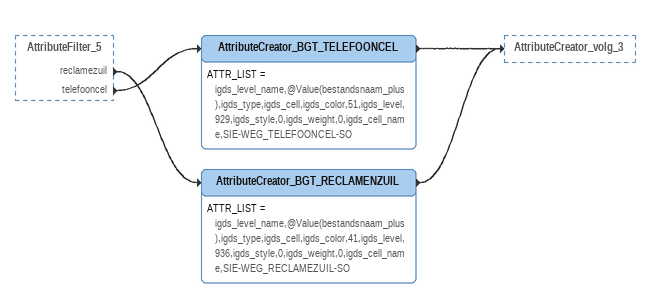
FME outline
AttributeFilter_5 [outside]
    reclamezuil -> AttributeCreator_BGT_RECLAMENZUIL
    telefooncel -> AttributeCreator_BGT_TELEFOONCEL
AttributeCreator_BGT_TELEFOONCEL
    ATTR_LIST = igds_level_name,@Value(bestandsnaam_plus),igds_type,igds_cell,igds_color,51,igds_level,929,igds_style,0,igds_weight,0,igds_cell_name,SIE-WEG_TELEFOONCEL-SO
    -> AttributeCreator_volg_3
AttributeCreator_BGT_RECLAMENZUIL
    ATTR_LIST = igds_level_name,@Value(bestandsnaam_plus),igds_type,igds_cell,igds_color,41,igds_level,936,igds_style,0,igds_weight,0,igds_cell_name,SIE-WEG_RECLAMEZUIL-SO
    -> AttributeCreator_volg_3
